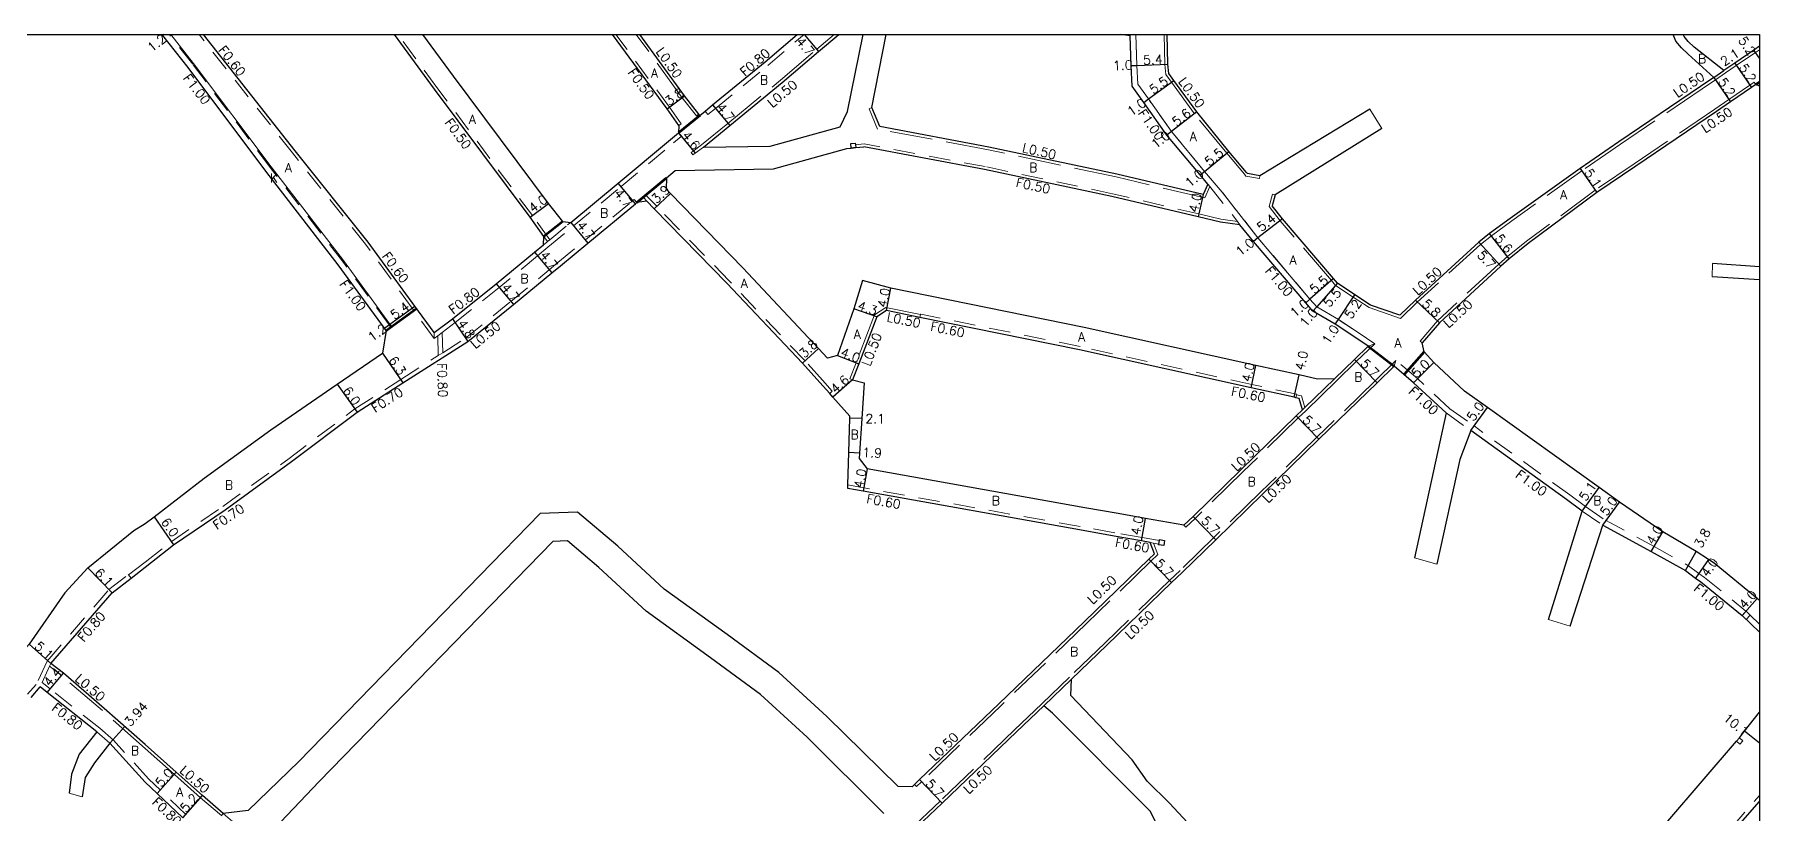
# Model space of a CAD drawing. Header units: metres. Extents: x -9600 to -8800, y -112200 to -111600.
# Drawn here: x -9102.2 to -8800, y -111736.5 to -111600 of the extents above; entities that cross this region are included whole.
import ezdxf

# ---------------------------------------------------------------- set-up
doc = ezdxf.new("R2010")
doc.units = ezdxf.units.M
doc.header["$LTSCALE"] = 2.5
for name, pattern in [('22320', [2.5, 1.5, -1]), ('22330', [4, 3, -1]), ('51070', [2.5, 1.5, -1])]:
    doc.linetypes.add(name, pattern=pattern)
for name, color, linetype, lineweight in [('2101000', 177, 'Continuous', 30), ('2102000', 191, 'Continuous', 30), ('2102001', 191, 'Continuous', 9), ('2213000', 6, 'Continuous', 9), ('2232000', 4, '22320', 9), ('2233000', 62, '22330', 9), ('9201100', 215, 'Continuous', 30), ('9202200', 155, 'Continuous', 60), ('9203500', 155, 'Continuous', 30)]:
    doc.layers.add(name, color=color, linetype=linetype, lineweight=lineweight)
for name, color, linetype in [('2235000', 7, 'Continuous'), ('5107000', 24, '51070'), ('9201500', 222, 'Continuous'), ('9202100', 82, 'Continuous'), ('999', 7, 'Continuous')]:
    doc.layers.add(name, color=color, linetype=linetype)
doc.styles.add('Dm_Anotation', font='txt.shx', dxfattribs={"bigfont": 'pscdm.shx'})

msp = doc.modelspace()

# ---------------------------------------------------------------- linework, layer by layer
at = {"layer": '2101000'}
for points in [[(-9040.59, -111651.88), (-9040.89, -111651.47), (-9049.01, -111640.34), (-9061.69, -111623.94), (-9075.26, -111605.81), (-9079.71, -111600.17), (-9079.85, -111600)], [(-9032.15, -111652.24), (-9035.56, -111647.58), (-9043.73, -111636.37), (-9056.54, -111620.39), (-9072.59, -111600)], [(-9012.97, -111635.37), (-9015.37, -111632.02), (-9032.09, -111609.59), (-9039.1, -111600)], [(-9009.65, -111632.79), (-9012.17, -111629.62), (-9028.81, -111607.29), (-9034.14, -111600)], [(-8989.31, -111615.96), (-8991.38, -111613.01), (-9000.95, -111600)], [(-8985.65, -111614.19), (-8985.84, -111613.95), (-8988.31, -111610.77), (-8996.15, -111600)], [(-8985.65, -111614.19), (-8984.72, -111613.42), (-8983.39, -111612.33), (-8974.22, -111604.81), (-8968.61, -111600)], [(-8985.02, -111619.75), (-8980.41, -111615.96), (-8971.19, -111608.41), (-8964.84, -111602.96), (-8961.31, -111600)], [(-8896.62, -111626.22), (-8897.96, -111624.62), (-8903.8, -111617.63), (-8907.85, -111611.89), (-8909.92, -111609.04), (-8910.06, -111605.46), (-8910.26, -111600.21)], [(-8889.7, -111624.38), (-8889.85, -111624.19), (-8892.95, -111620.48), (-8898.59, -111613.57), (-8902.59, -111608.07), (-8903.5, -111606.82), (-8903.66, -111605.21), (-8903.77, -111600)], [(-8808, -111607.51), (-8812.51, -111603.44), (-8813.68, -111602.33), (-8814.63, -111601.17), (-8815.12, -111600)], [(-8806.27, -111606.33), (-8811.47, -111602.23), (-8812.5, -111601.24), (-8813.22, -111600.37), (-8813.36, -111600)], [(-8800, -111602.06), (-8800.99, -111602.73), (-8804.34, -111605.02), (-8806.27, -111606.33)], [(-8808, -111607.51), (-8810.33, -111609.11), (-8824.63, -111618.81), (-8831.4, -111623.48), (-8843.67, -111632.23), (-8847.28, -111634.88), (-8849.19, -111636.4), (-8860.29, -111646.56), (-8863.03, -111649.16)], [(-8800.65, -111608.79), (-8801.41, -111609.31), (-8805.07, -111611.81), (-8807.55, -111613.5), (-8821.68, -111623.09), (-8828.5, -111627.68), (-8840.5, -111636.62), (-8843.83, -111639.29), (-8845.34, -111640.6), (-8856.06, -111650.52), (-8859.08, -111654.03)], [(-8800, -111609.05), (-8800.65, -111608.79)], [(-8954.13, -111616.13), (-8955.53, -111612.82)], [(-9008.26, -111632.92), (-8999.94, -111626.04), (-8990.76, -111618.38), (-8989.4, -111617.26)], [(-8989.31, -111615.96), (-8989.4, -111617.26)], [(-8897.44, -111628.05), (-8912.58, -111624.48), (-8934.99, -111619.72), (-8954.13, -111616.13)], [(-8959.88, -111619.99), (-8959.11, -111619.91), (-8958.32, -111619.83), (-8956.89, -111619.68)], [(-8891.01, -111633.33), (-8894.43, -111632.86), (-8898.36, -111631.94), (-8913.45, -111628.39), (-8935.76, -111623.64), (-8956.89, -111619.68)], [(-8991.48, -111625.09), (-8989.97, -111623.84)], [(-8991.48, -111625.09), (-8991.52, -111627.09)], [(-8896.62, -111626.22), (-8897.44, -111628.05)], [(-8887.54, -111624.77), (-8889.7, -111624.38)], [(-9082.79, -111693.35), (-9077.83, -111689.43), (-9068.82, -111683.29), (-9057.18, -111674.84), (-9045.69, -111666.2), (-9037.65, -111661.04), (-9026.27, -111653.79), (-9018.3, -111647.31), (-9011.59, -111641.78), (-9010.05, -111640.51), (-9005.26, -111636.54), (-8996.93, -111629.65), (-8996.69, -111629.45)], [(-8994.91, -111629.2), (-8996.69, -111629.45)], [(-8959.35, -111666.86), (-8962.31, -111663.56), (-8962.88, -111662.92), (-8964.62, -111660.97), (-8967.65, -111657.6), (-8980.91, -111643.6), (-8993.62, -111630.53), (-8994.91, -111629.2)], [(-8963.28, -111656.69), (-8964.87, -111655), (-8978.09, -111640.9), (-8990.76, -111627.87), (-8991.52, -111627.09)], [(-8884.84, -111628.09), (-8885.36, -111630.03)], [(-9009.65, -111632.79), (-9008.26, -111632.92)], [(-8863.03, -111649.16), (-8868.14, -111647.42), (-8870.91, -111645.59), (-8873.94, -111643.6), (-8874.6, -111642.76), (-8883.59, -111632.32), (-8885.36, -111630.03)], [(-9032.15, -111652.24), (-9028.98, -111649.83), (-9021.29, -111643.69), (-9014.58, -111638.15), (-9013.04, -111636.88), (-9012.97, -111635.37)], [(-8868.56, -111654.61), (-8870.87, -111653.04), (-8874.32, -111650.77), (-8878.23, -111648.5), (-8879.5, -111647.04), (-8888.64, -111636.25), (-8891.01, -111633.33)], [(-8888.22, -111657.99), (-8918.3, -111651.36), (-8952.15, -111644.46), (-8957.12, -111643.13), (-8958.68, -111648.09), (-8961.54, -111656.27)], [(-8880.03, -111665.77), (-8880.62, -111663.77), (-8881.21, -111663.64), (-8881.53, -111663.57), (-8889.08, -111661.9), (-8919.15, -111655.26), (-8947.07, -111649.57), (-8952.95, -111648.38), (-8954.61, -111649.48), (-8957.81, -111657.72), (-8958.88, -111660.49)], [(-9040.59, -111651.88), (-9041.2, -111655.84)], [(-8800, -111699.16), (-8800.38, -111698.8), (-8807.95, -111692.65), (-8808.92, -111691.97), (-8811.12, -111690.58), (-8816.94, -111687.13), (-8824.55, -111681.92), (-8828.1, -111679.38), (-8847.67, -111665.36), (-8851.69, -111662.47), (-8857.04, -111657.49), (-8858.76, -111655.58), (-8859.08, -111654.03)], [(-9082.79, -111685.68), (-9081.25, -111684.51), (-9072.45, -111677.76), (-9060.79, -111669.29), (-9049.15, -111661.3), (-9041.2, -111655.84)], [(-8961.54, -111656.27), (-8963.28, -111656.69)], [(-8868.56, -111654.61), (-8870.97, -111656.96), (-8874.47, -111660.35)], [(-8864.01, -111658.14), (-8867, -111661.05), (-8877.17, -111670.93), (-8887.02, -111680.5), (-8895.26, -111688.52), (-8901.16, -111694.27), (-8903, -111696.04), (-8914.31, -111706.98), (-8920.54, -111712.96)], [(-8877.45, -111660.37), (-8880.67, -111659.66), (-8888.22, -111657.99)], [(-8854.9, -111666.31), (-8860.6, -111661.01), (-8864.01, -111658.14)], [(-8958.88, -111660.49), (-8956.86, -111661.03), (-8957.27, -111667.28), (-8957.66, -111673.34), (-8957.72, -111674.28), (-8956.32, -111676.11)], [(-8874.47, -111660.35), (-8877.45, -111660.37)], [(-8880.03, -111665.77), (-8881.14, -111666.84), (-8890.87, -111676.29), (-8899.23, -111684.44), (-8900.83, -111686)], [(-8957.03, -111680.04), (-8959.7, -111679.53), (-8959.69, -111678.92), (-8959.56, -111673.25), (-8959.37, -111667.24), (-8959.35, -111666.86)], [(-8831.05, -111683.54), (-8833.83, -111681.49), (-8850.59, -111669.41)], [(-8900.83, -111686), (-8907.58, -111684.8), (-8912.36, -111683.96), (-8918.21, -111682.92), (-8956.32, -111676.11)], [(-8906.73, -111689.01), (-8908.28, -111688.74), (-8913.06, -111687.89), (-8919.12, -111686.82), (-8957.03, -111680.04)], [(-9092.85, -111693.46), (-9084.8, -111686.89), (-9082.79, -111685.68)], [(-8827.46, -111685.98), (-8818.97, -111690.58), (-8812.99, -111693.94), (-8811.2, -111695.26), (-8810.25, -111695.92), (-8803.04, -111701.79), (-8800, -111704.71)], [(-8905.97, -111690.99), (-8906.73, -111689.01)], [(-9088.59, -111697.83), (-9085.27, -111695.27), (-9082.79, -111693.35)], [(-8905.97, -111690.99), (-8906.96, -111691.95), (-8918.23, -111702.85), (-8933.25, -111717.26), (-8947.13, -111730.57), (-8948.03, -111731.42), (-8948.46, -111731.83)], [(-9092.85, -111693.46), (-9096.88, -111697.82), (-9103.11, -111706.82), (-9107.58, -111711.88)], [(-9099.32, -111710.23), (-9088.59, -111697.83)], [(-9089.97, -111718.08), (-9097.13, -111711.93), (-9099.32, -111710.23)], [(-9102.8, -111716.15), (-9101.21, -111714.31)], [(-9091.25, -111722.19), (-9099.95, -111715.3), (-9101.21, -111714.31)], [(-9082.79, -111724.43), (-9089.97, -111718.08)], [(-8925.4, -111717.63), (-8930.15, -111722.18), (-8943.2, -111734.7), (-8953.19, -111744.18), (-8966.13, -111757.01), (-8982.4, -111772.98), (-8997.39, -111786.84), (-9005.89, -111795.04), (-9007.24, -111796.34)], [(-8877.29, -111802.16), (-8864.96, -111789.93), (-8864.39, -111789.37), (-8864.24, -111789.22), (-8854.09, -111779.5), (-8849.3, -111774.55), (-8844.09, -111769.12), (-8843.54, -111768.54), (-8840.53, -111765.38), (-8831.09, -111755.29), (-8824.19, -111747.62), (-8823.42, -111746.7), (-8822.91, -111746.09), (-8816.05, -111737.87), (-8804.05, -111723.84), (-8803.53, -111723.23), (-8802.6, -111722.06), (-8800, -111718.77)], [(-9082.79, -111731), (-9088.97, -111724.2)], [(-9069.13, -111736.49), (-9072.78, -111733.37), (-9077.36, -111729.28), (-9082.79, -111724.43)], [(-9076.23, -111737.26), (-9080.69, -111733.01), (-9082.79, -111731)], [(-8842.79, -111782.09), (-8841.76, -111780.96), (-8837.05, -111775.94), (-8833.29, -111771.85), (-8823.76, -111761.49), (-8817.24, -111753.81), (-8808.64, -111744.27), (-8800, -111734.41)]]:
    msp.add_lwpolyline(points, dxfattribs=at)
at = {"layer": '2102000'}
for points in [[(-8961.03, -111616.16), (-8959.75, -111613.5), (-8957.02, -111600)], [(-8955.53, -111612.82), (-8953.01, -111600)], [(-8910.26, -111600.21), (-8911.88, -111600)], [(-8868.27, -111613.07), (-8887.54, -111624.77)], [(-8985.02, -111619.75), (-8973.31, -111619.54), (-8961.03, -111616.16)], [(-8866.19, -111616.49), (-8884.84, -111628.09)], [(-8989.97, -111623.84), (-8972.74, -111623.53), (-8959.88, -111619.99)], [(-8800, -111640.74), (-8808.21, -111640.12)], [(-8800, -111642.98), (-8808.27, -111642.45)], [(-8854.9, -111666.31), (-8860.44, -111691.71)], [(-8850.59, -111669.41), (-8852.48, -111674.5), (-8856.55, -111692.79)], [(-8948.46, -111731.83), (-8950.89, -111731.77), (-8963.38, -111719.49), (-8971.81, -111711.78), (-8980.84, -111705.15), (-8991.87, -111697.18), (-9000.02, -111689.67), (-9007.09, -111683.68), (-9013.6, -111683.93), (-9055.88, -111727.37), (-9064.76, -111735.97), (-9069.13, -111736.49)], [(-8836.96, -111702.49), (-8831.05, -111683.54)], [(-8833.14, -111703.69), (-8827.46, -111685.98)], [(-8953.4, -111736.52), (-8966.82, -111723.12), (-8974.98, -111715.65), (-8983.75, -111709.21), (-8995.04, -111701.05), (-9003.34, -111693.41), (-9008.84, -111688.75), (-9011.41, -111688.85), (-9052.35, -111730.91), (-9061.33, -111740.34), (-9061.03, -111743.44)], [(-8918.49, -111766.12), (-8908.34, -111755.01), (-8905.96, -111752.26), (-8908.27, -111748.18), (-8908.35, -111746.75), (-8902.91, -111741.24), (-8900.22, -111738.06), (-8903.36, -111734.69), (-8907.25, -111730.85), (-8909.87, -111727.1), (-8920.65, -111715.84), (-8920.54, -111712.96)], [(-8922.73, -111764.7), (-8911.93, -111752.09), (-8911.52, -111750.62), (-8913.33, -111746.09), (-8906.27, -111739.78), (-8905.87, -111737.8), (-8906.73, -111736.1), (-8923.87, -111718.94), (-8925.4, -111717.63)], [(-9091.25, -111722.19), (-9094.34, -111726.09), (-9095.69, -111729.6), (-9096.1, -111732.93)], [(-9088.97, -111724.2), (-9091.71, -111727.6), (-9093.31, -111730.18), (-9093.87, -111733.57)]]:
    msp.add_lwpolyline(points, dxfattribs=at)
at = {"layer": '2102001'}
for points in [[(-8868.27, -111613.07), (-8866.19, -111616.49)], [(-8808.21, -111640.12), (-8808.27, -111642.45)], [(-8860.44, -111691.71), (-8856.55, -111692.79)], [(-8836.96, -111702.49), (-8833.14, -111703.69)], [(-9096.1, -111732.93), (-9093.87, -111733.57)]]:
    msp.add_lwpolyline(points, dxfattribs=at)
at = {"layer": '2213000'}
for points in [[(-9040.59, -111651.88), (-9039.62, -111651.18), (-9039.92, -111650.76), (-9048.05, -111639.62), (-9060.74, -111623.21), (-9074.31, -111605.08), (-9078.32, -111600)], [(-8909.27, -111600), (-8909.06, -111605.43), (-8908.93, -111608.7), (-8907.04, -111611.3), (-8903.01, -111617.02), (-8897.2, -111623.98), (-8894.15, -111627.62), (-8887.86, -111635.62), (-8878.75, -111646.38), (-8877.56, -111647.74), (-8873.77, -111649.94), (-8870.3, -111652.22), (-8867.4, -111654.18), (-8868.56, -111654.61)]]:
    msp.add_lwpolyline(points, dxfattribs=at)
at = {"layer": '2232000'}
for points in [[(-9039.78, -111651.29), (-9040.08, -111650.88), (-9048.21, -111639.74), (-9060.9, -111623.33), (-9074.47, -111605.2), (-9078.57, -111600)], [(-9032.16, -111653.25), (-9036.04, -111647.93), (-9044.21, -111636.74), (-9057.01, -111620.76), (-9073.36, -111600)], [(-9011.93, -111635.96), (-9014.96, -111631.73), (-9031.69, -111609.29), (-9038.48, -111600)], [(-8988.9, -111615.67), (-8990.97, -111612.72), (-9000.33, -111600)], [(-8984.22, -111614.04), (-8982.88, -111612.95), (-8973.71, -111605.43), (-8967.38, -111600)], [(-8910.25, -111600), (-8910.26, -111600.21)], [(-8867.4, -111654.18), (-8870.3, -111652.22), (-8873.77, -111649.94), (-8877.56, -111647.74), (-8878.75, -111646.38), (-8887.86, -111635.62), (-8894.15, -111627.62), (-8897.2, -111623.98), (-8903.01, -111617.02), (-8907.04, -111611.3), (-8908.93, -111608.7), (-8909.06, -111605.43), (-8909.27, -111600)], [(-8984.72, -111613.42), (-8984.22, -111614.04)], [(-9007.75, -111633.54), (-8999.43, -111626.65), (-8990.25, -111618.99), (-8988.89, -111617.87)], [(-8989.4, -111617.26), (-8988.89, -111617.87)], [(-8988.9, -111615.67), (-8989.31, -111615.96)], [(-8958.37, -111619.33), (-8956.87, -111619.18)], [(-8891.46, -111632.77), (-8894.34, -111632.37), (-8898.24, -111631.45), (-8913.34, -111627.9), (-8935.66, -111623.15), (-8956.87, -111619.18)], [(-8896.62, -111626.22), (-8896.27, -111626.66), (-8891.46, -111632.77), (-8891.01, -111633.33)], [(-9082.79, -111692.46), (-9078.24, -111688.87), (-9069.22, -111682.72), (-9057.59, -111674.28), (-9046.09, -111665.62), (-9038.03, -111660.45), (-9031.45, -111656.26), (-9030.67, -111655.76), (-9026.68, -111653.22), (-9018.74, -111646.77), (-9012.04, -111641.24), (-9010.5, -111639.97), (-8997.37, -111629.11), (-8997.14, -111628.91)], [(-8996.69, -111629.45), (-8997.14, -111628.91)], [(-8995.45, -111628.64), (-8995.02, -111628.22)], [(-8994.91, -111629.2), (-8995.45, -111628.64)], [(-8962.43, -111662.52), (-8964.17, -111660.57), (-8967.21, -111657.19), (-8980.48, -111643.18), (-8993.19, -111630.11), (-8995.02, -111628.22)], [(-9013.04, -111636.88), (-9012.52, -111636.45), (-9012.32, -111636.28), (-9011.93, -111635.96), (-9008.8, -111633.37), (-9008.26, -111632.92)], [(-9012.32, -111636.28), (-9012.97, -111635.37)], [(-9012.26, -111637.27), (-9007.75, -111633.54)], [(-9012.26, -111637.27), (-9014.07, -111638.77), (-9020.78, -111644.31), (-9028.49, -111650.46), (-9030.78, -111652.21), (-9031.56, -111652.8), (-9032.16, -111653.25)], [(-8946.95, -111648.99), (-8946.97, -111649.08), (-8947.07, -111649.57)], [(-8881.08, -111663.05), (-8888.95, -111661.31), (-8919.03, -111654.68), (-8946.95, -111648.99)], [(-9032.15, -111652.24), (-9032.16, -111653.25)], [(-9031.56, -111652.8), (-9031.45, -111656.26)], [(-9030.78, -111652.21), (-9030.67, -111655.76)], [(-8867.4, -111654.18), (-8868.56, -111654.61)], [(-8863.68, -111657.12), (-8864.01, -111658.14)], [(-8854.22, -111665.58), (-8859.94, -111660.26), (-8863.68, -111657.12)], [(-8962.43, -111662.52), (-8962.88, -111662.92)], [(-8881.08, -111663.05), (-8881.1, -111663.15), (-8881.21, -111663.64)], [(-8854.22, -111665.58), (-8850.01, -111668.6)], [(-8854.9, -111666.31), (-8850.59, -111669.41)], [(-8830.46, -111682.73), (-8833.24, -111680.68), (-8850.01, -111668.6)], [(-8956.92, -111679.45), (-8959.69, -111678.92)], [(-8905.13, -111688.69), (-8908.17, -111688.15), (-8912.96, -111687.3), (-8919.02, -111686.23), (-8956.92, -111679.45)], [(-8831.05, -111683.54), (-8827.46, -111685.98)], [(-8830.46, -111682.73), (-8826.99, -111685.1)], [(-8826.99, -111685.1), (-8818.48, -111689.7), (-8812.44, -111693.1), (-8810.62, -111694.45), (-8809.65, -111695.12), (-8802.37, -111701.04), (-8802.34, -111701.07)], [(-8905.24, -111689.28), (-8906.15, -111689.12), (-8906.73, -111689.01)], [(-9085.7, -111694.71), (-9082.79, -111692.46)], [(-9089.15, -111697.26), (-9085.76, -111694.63)], [(-9085.76, -111694.63), (-9085.7, -111694.71), (-9085.27, -111695.27)], [(-9100, -111709.79), (-9089.15, -111697.26)], [(-8801.62, -111701.76), (-8800, -111703.32)], [(-9100, -111709.79), (-9101.89, -111713.87)], [(-9099.32, -111710.23), (-9099.54, -111710.69), (-9100.87, -111713.56)], [(-9103.4, -111715.61), (-9101.89, -111713.87)], [(-9090.75, -111721.57), (-9099.46, -111714.68), (-9100.87, -111713.56)], [(-9091.25, -111722.19), (-9088.97, -111724.2)], [(-9090.75, -111721.57), (-9088.38, -111723.66)], [(-9082.24, -111730.42), (-9088.38, -111723.66)], [(-9075.68, -111736.68), (-9080.13, -111732.43), (-9082.24, -111730.42)], [(-8843.31, -111781.62), (-8842.28, -111780.49), (-8837.56, -111775.46), (-8833.81, -111771.38), (-8824.29, -111761.02), (-8817.77, -111753.35), (-8809.16, -111743.81), (-8800, -111733.35)], [(-9069.13, -111736.49), (-9069.46, -111736.86), (-9069.52, -111736.94)], [(-9069.13, -111736.49), (-9061.03, -111743.44)]]:
    msp.add_lwpolyline(points, dxfattribs=at)
at = {"layer": '2233000'}
for points in [[(-8986.23, -111614.26), (-8988.71, -111611.07), (-8996.77, -111600)], [(-8985.32, -111619.34), (-8980.72, -111615.58), (-8971.52, -111608.03), (-8965.16, -111602.58), (-8962.09, -111600)], [(-8889.98, -111624.84), (-8890.24, -111624.5), (-8893.34, -111620.8), (-8898.99, -111613.88), (-8902.99, -111608.36), (-8903.98, -111607), (-8904.16, -111605.25), (-8904.27, -111600)], [(-8800, -111602.66), (-8800.7, -111603.14), (-8804.06, -111605.43), (-8805.98, -111606.74)], [(-8807.72, -111607.93), (-8810.05, -111609.52), (-8824.34, -111619.22), (-8831.11, -111623.89), (-8843.38, -111632.63), (-8846.97, -111635.28), (-8848.87, -111636.78), (-8859.95, -111646.92), (-8862.91, -111649.74)], [(-8800.93, -111608.38), (-8801.69, -111608.9), (-8805.35, -111611.4), (-8807.83, -111613.09), (-8821.96, -111622.68), (-8828.79, -111627.27), (-8840.8, -111636.23), (-8844.15, -111638.91), (-8845.68, -111640.23), (-8856.42, -111650.17), (-8859.46, -111653.71)], [(-8808, -111607.51), (-8806.27, -111606.33)], [(-8805.98, -111606.74), (-8807.72, -111607.93)], [(-8800.65, -111608.79), (-8800.93, -111608.38)], [(-8985.84, -111613.95), (-8986.23, -111614.26)], [(-8955.53, -111612.82), (-8956, -111613.01)], [(-8954.49, -111616.58), (-8956, -111613.01)], [(-8897.16, -111628.63), (-8912.69, -111624.97), (-8935.09, -111620.21), (-8954.49, -111616.58)], [(-8985.32, -111619.34), (-8986.8, -111620.43), (-8987.18, -111620.7)], [(-8986.88, -111621.11), (-8987.18, -111620.7)], [(-8985.02, -111619.75), (-8986.48, -111620.81), (-8986.88, -111621.11)], [(-8896.27, -111626.66), (-8897.16, -111628.63)], [(-8887.62, -111625.26), (-8889.98, -111624.84)], [(-8887.54, -111624.77), (-8887.62, -111625.26)], [(-8885.33, -111627.96), (-8885.9, -111630.14)], [(-8884.84, -111628.09), (-8885.33, -111627.96)], [(-8862.91, -111649.74), (-8868.37, -111647.86), (-8871.18, -111646.01), (-8874.28, -111643.98), (-8874.99, -111643.08), (-8883.97, -111632.64), (-8885.9, -111630.14)], [(-8946.97, -111649.08), (-8953.05, -111647.85), (-8955.02, -111649.15), (-8958.27, -111657.54), (-8959.35, -111660.31), (-8958.88, -111660.49)], [(-8859.08, -111654.03), (-8859.46, -111653.71)], [(-8863.68, -111657.12), (-8867.35, -111660.69), (-8877.52, -111670.57), (-8887.36, -111680.14), (-8895.61, -111688.16), (-8901.51, -111693.91), (-8903.34, -111695.68), (-8914.65, -111706.62), (-8920.89, -111712.6)], [(-8867.4, -111654.18), (-8870.63, -111657.32), (-8874.12, -111660.71)], [(-8879.63, -111665.37), (-8880.22, -111663.34), (-8881.1, -111663.15)], [(-8874.47, -111660.35), (-8879.63, -111665.37), (-8880.03, -111665.77)], [(-8874.12, -111660.71), (-8879.47, -111665.92)], [(-8879.47, -111665.92), (-8880.8, -111667.2), (-8890.52, -111676.65), (-8898.89, -111684.8), (-8900.49, -111686.35), (-8900.83, -111686)], [(-8905.39, -111691.12), (-8906.15, -111689.12)], [(-8905.39, -111691.12), (-8906.61, -111692.31), (-8917.88, -111703.21), (-8932.91, -111717.62), (-8946.78, -111730.93), (-8947.68, -111731.78)], [(-9090.29, -111718.46), (-9097.45, -111712.32), (-9099.54, -111710.69)], [(-8920.89, -111712.6), (-8925.75, -111717.27)], [(-8920.54, -111712.96), (-8925.4, -111717.63)], [(-8925.75, -111717.27), (-8930.5, -111721.82), (-8943.55, -111734.34), (-8953.54, -111743.83), (-8966.48, -111756.66), (-8982.75, -111772.62), (-8997.74, -111786.48), (-9006.24, -111794.68), (-9007.58, -111795.98)], [(-9082.79, -111725.1), (-9090.29, -111718.46)], [(-9069.46, -111736.86), (-9073.1, -111733.75), (-9077.69, -111729.65), (-9082.79, -111725.1)], [(-8947.68, -111731.78), (-8948.03, -111731.42)]]:
    msp.add_lwpolyline(points, dxfattribs=at)
at = {"layer": '2235000'}
for points in [[(-8959.11, -111619.91), (-8959.19, -111619.12), (-8958.4, -111619.03), (-8958.37, -111619.33), (-8958.32, -111619.83)], [(-8905.26, -111689.4), (-8905.24, -111689.28), (-8905.13, -111688.69), (-8905.1, -111688.51), (-8904.21, -111688.67), (-8904.37, -111689.55)], [(-8802.32, -111702.48), (-8803.04, -111701.79), (-8802.34, -111701.07), (-8801.62, -111701.76)], [(-8804.05, -111723.84), (-8803.53, -111723.23), (-8802.92, -111723.75), (-8803.44, -111724.36)]]:
    msp.add_lwpolyline(points, close=True, dxfattribs=at)
at = {"layer": '5107000'}
msp.add_lwpolyline([(-9039.78, -111651.29), (-9040.59, -111651.88)], dxfattribs=at)
at = {"layer": '9201100'}
for points in [[(-9079.5, -111600), (-9079.71, -111600.17)], [(-8967.38, -111600), (-8964.84, -111602.96)], [(-8800, -111604.17), (-8800.99, -111602.73)], [(-8910.06, -111605.46), (-8909.06, -111605.43)], [(-8909.06, -111605.43), (-8903.66, -111605.21)], [(-8804.34, -111605.02), (-8801.41, -111609.31)], [(-8907.04, -111611.3), (-8902.59, -111608.07)], [(-8808, -111607.51), (-8806.27, -111606.33)], [(-8808, -111607.51), (-8805.07, -111611.81)], [(-8991.38, -111613.01), (-8988.31, -111610.77)], [(-8907.85, -111611.89), (-8907.04, -111611.3)], [(-8983.39, -111612.33), (-8980.41, -111615.96)], [(-8898.59, -111613.57), (-8903.01, -111617.02)], [(-8989.4, -111617.26), (-8986.48, -111620.81)], [(-8903.01, -111617.02), (-8903.8, -111617.63)], [(-8897.2, -111623.98), (-8892.95, -111620.48)], [(-8831.4, -111623.48), (-8828.5, -111627.68)], [(-8996.93, -111629.65), (-8999.94, -111626.04)], [(-8897.96, -111624.62), (-8897.2, -111623.98)], [(-9015.37, -111632.02), (-9012.17, -111629.62)], [(-8993.62, -111630.53), (-8990.76, -111627.87)], [(-8897.44, -111628.05), (-8898.36, -111631.94)], [(-9008.26, -111632.92), (-9005.26, -111636.54)], [(-8883.59, -111632.32), (-8887.86, -111635.62)], [(-8887.86, -111635.62), (-8888.64, -111636.25)], [(-8843.83, -111639.29), (-8847.28, -111634.88)], [(-9014.58, -111638.15), (-9011.59, -111641.78)], [(-8845.34, -111640.6), (-8849.19, -111636.4)], [(-9021.29, -111643.69), (-9018.3, -111647.31)], [(-8952.95, -111648.38), (-8952.15, -111644.46)], [(-8874.6, -111642.76), (-8878.75, -111646.38)], [(-8873.94, -111643.6), (-8877.56, -111647.74)], [(-9039.92, -111650.76), (-9035.56, -111647.58)], [(-8954.61, -111649.48), (-8958.68, -111648.09)], [(-8878.75, -111646.38), (-8879.5, -111647.04)], [(-8877.56, -111647.74), (-8878.22, -111648.49)], [(-8873.77, -111649.94), (-8870.91, -111645.59)], [(-8860.29, -111646.56), (-8856.06, -111650.52)], [(-9040.89, -111651.47), (-9039.92, -111650.76)], [(-9028.98, -111649.83), (-9026.27, -111653.79)], [(-8874.32, -111650.77), (-8873.77, -111649.94)], [(-9041.2, -111655.84), (-9037.65, -111661.04)], [(-8964.87, -111655), (-8967.65, -111657.6)], [(-8961.54, -111656.27), (-8957.81, -111657.72)], [(-8870.97, -111656.96), (-8867, -111661.05)], [(-8889.08, -111661.9), (-8888.22, -111657.99)], [(-8860.6, -111661.01), (-8857.04, -111657.5)], [(-9049.15, -111661.3), (-9045.69, -111666.2)], [(-8958.88, -111660.49), (-8962.31, -111663.56)], [(-8850.59, -111669.41), (-8847.67, -111665.36)], [(-8957.27, -111667.28), (-8959.37, -111667.24)], [(-8881.14, -111666.84), (-8877.17, -111670.93)], [(-8957.66, -111673.34), (-8959.56, -111673.25)], [(-8956.32, -111676.11), (-8957.03, -111680.04)], [(-8831.05, -111683.54), (-8828.1, -111679.38)], [(-8827.46, -111685.98), (-8824.55, -111681.92)], [(-9081.25, -111684.51), (-9077.83, -111689.43)], [(-8908.28, -111688.74), (-8907.58, -111684.8)], [(-8899.23, -111684.44), (-8895.26, -111688.52)], [(-8818.97, -111690.58), (-8816.94, -111687.13)], [(-8906.96, -111691.95), (-8903, -111696.04)], [(-8812.99, -111693.94), (-8811.12, -111690.58)], [(-8808.92, -111691.97), (-8811.2, -111695.26)], [(-9092.85, -111693.46), (-9088.59, -111697.83)], [(-8803.04, -111701.79), (-8800.38, -111698.8)], [(-9103.11, -111706.82), (-9099.32, -111710.23)], [(-9099.95, -111715.3), (-9097.13, -111711.93)], [(-9088.97, -111724.2), (-9086.34, -111721.27)], [(-8800, -111724.17), (-8802.6, -111722.06)], [(-9080.69, -111733.01), (-9077.36, -111729.28)], [(-8947.13, -111730.57), (-8943.2, -111734.7)], [(-9076.23, -111737.26), (-9072.78, -111733.37)]]:
    msp.add_lwpolyline(points, dxfattribs=at)
at = {"layer": '9201100', "flags": 128}
msp.add_lwpolyline([(-8881.53, -111663.57), (-8880.67, -111659.66)], dxfattribs=at)
at = {"layer": '9202200'}
for points in [[(-8800, -111608.35), (-8800.65, -111608.79)], [(-8985.65, -111614.19), (-8989.4, -111617.26)], [(-8996.69, -111629.45), (-8991.48, -111625.09)], [(-9009.65, -111632.79), (-9012.97, -111635.37)], [(-9040.59, -111651.88), (-9035.25, -111648)], [(-8868.56, -111654.61), (-8864.01, -111658.14)], [(-8858.76, -111655.58), (-8862.27, -111659.6)]]:
    msp.add_lwpolyline(points, dxfattribs=at)
at = {"layer": '999'}
msp.add_lwpolyline([(-9600, -111600), (-8800, -111600), (-8800, -112200), (-9600, -112200)], close=True, dxfattribs=at)

# ---------------------------------------------------------------- texts
at = {"layer": '9201500', "style": 'Dm_Anotation'}
for s, rotation, p in [('1.2', 38.316, (-9081.63, -111603.17)), ('4.7', 310.6105, (-8968.87, -111601.29)), ('2.1', 34.3077, (-8806.16, -111605.62)), ('5.2', 304.3076, (-8803.8, -111601.02)), ('1.0', 2.2414, (-8913.23, -111606.26)), ('5.4', 2.2395, (-8907.96, -111605.28)), ('5.2', 304.3163, (-8803.69, -111605.79)), ('5.5', 36.0006, (-8906.17, -111610.54)), ('5.2', 304.3058, (-8807.35, -111608.28)), ('3.8', 36.1012, (-8991.01, -111612.57)), ('1.0', 35.9935, (-8910.05, -111614.38)), ('4.7', 309.3448, (-8982.83, -111612.84)), ('5.6', 37.9589, (-8902.12, -111616.2)), ('4.6', 309.349, (-8988.87, -111617.73)), ('1.0', 37.7299, (-8905.79, -111620.11)), ('5.5', 39.4656, (-8896.37, -111623.17)), ('1.0', 39.8688, (-8899.82, -111626.9)), ('5.1', 304.6196, (-8830.78, -111624.21)), ('3.9', 42.8816, (-8993.22, -111629.73)), ('4.0', 36.9782, (-9014.87, -111631.32)), ('4.7', 309.8648, (-9000.77, -111627.88)), ('4.0', 76.7631, (-8898.45, -111631.32)), ('5.4', 37.6143, (-8887.27, -111634.64)), ('4.7', 309.6079, (-9007.3, -111633.49)), ('1.0', 39.2703, (-8890.96, -111638.93)), ('5.6', 308.0179, (-8846.46, -111635.77)), ('4.7', 309.5331, (-9013.77, -111638.73)), ('5.7', 312.4754, (-8849.57, -111638.75)), ('4.7', 309.5309, (-9020.5, -111644.38)), ('4.0', 78.4781, (-8952.96, -111647.96)), ('5.5', 41.1338, (-8877.95, -111645.55)), ('5.5', 48.78, (-8875.38, -111647.93)), ('5.4', 36.1199, (-9039.09, -111650.03)), ('4.3', 341.1157, (-8958.13, -111648.17)), ('1.0', 41.1336, (-8881.36, -111649.67)), ('5.2', 56.6689, (-8871.49, -111649.98)), ('5.8', 316.9044, (-8859.27, -111647.37)), ('1.2', 36.1203, (-9043.05, -111653.9)), ('4.8', 304.3829, (-9028.16, -111650.65)), ('1.0', 48.7932, (-8879.53, -111651.41)), ('1.0', 56.6583, (-8875.43, -111654.42)), ('3.8', 43.1504, (-8967.32, -111656.81)), ('6.3', 304.2628, (-9040.24, -111657.06)), ('4.0', 338.8007, (-8961.13, -111656.32)), ('4.0', 77.5555, (-8879.81, -111658.98)), ('5.7', 314.1869, (-8870.03, -111657.79)), ('5.0', 44.6114, (-8860.03, -111660.3)), ('4.6', 41.8204, (-8961.86, -111663.02)), ('4.0', 77.5572, (-8889.17, -111661.02)), ('6.0', 305.2484, (-9048.26, -111662.38)), ('5.0', 54.2426, (-8850.1, -111667.91)), ('2.1', 358.9875, (-8956.65, -111668.09)), ('5.7', 314.1718, (-8880.2, -111667.67)), ('1.9', 357.3282, (-8957.19, -111674)), ('4.0', 79.8608, (-8957.05, -111679.63)), ('5.1', 54.6232, (-8830.44, -111681.9)), ('5.0', 54.4195, (-8826.76, -111684.5)), ('6.0', 304.8041, (-9080.09, -111685.41)), ('4.0', 79.9741, (-8908.51, -111687.84)), ('5.7', 314.2384, (-8897.95, -111685.32)), ('4.0', 59.564, (-8818.59, -111689.56)), ('3.8', 60.9576, (-8810.16, -111690.12)), ('5.7', 314.0361, (-8906.02, -111692.78)), ('4.0', 55.3211, (-8809.07, -111695.24)), ('6.1', 314.203, (-9091.77, -111694.43)), ('4.0', 48.3063, (-8802.58, -111700.79)), ('5.1', 318.0854, (-9102.34, -111707.38)), ('4.4', 50.0449, (-9099.55, -111714.41)), ('3.94', 48.0505, (-9085.42, -111721.39)), ('10.1', 320.8587, (-8806.48, -111720.03)), ('5.0', 48.3262, (-9079.99, -111732.03)), ('5.7', 313.5128, (-8946.2, -111731.41)), ('5.2', 48.3195, (-9075.64, -111736.44))]:
    msp.add_text(s, height=1.6, rotation=rotation, dxfattribs=at).set_placement(p)
at = {"layer": '9202100', "style": 'Dm_Anotation'}
for s, p in [('B', (-8810.77, -111605.02)), ('A', (-8994.2, -111607.54)), ('B', (-8975.12, -111608.77)), ('A', (-9026.1, -111615.65)), ('A', (-8899.81, -111618.67)), ('A', (-9058.32, -111624.13)), ('B', (-8927.95, -111624.11)), ('K', (-9060.95, -111625.96)), ('A', (-8834.94, -111628.85)), ('B', (-9003.12, -111632.09)), ('A', (-8882.34, -111640.31)), ('B', (-9017.08, -111643.57)), ('A', (-8978.48, -111644.4)), ('A', (-8958.67, -111653.32)), ('A', (-8919.38, -111653.78)), ('A', (-8863.95, -111654.83)), ('B', (-8870.99, -111660.8)), ('B', (-8959.25, -111670.9)), ('B', (-9068.83, -111679.75)), ('B', (-8889.68, -111679.15)), ('B', (-8934.51, -111682.5)), ('B', (-8829.15, -111682.47)), ('B', (-8920.78, -111708.93)), ('B', (-9085.3, -111726.28)), ('A', (-9077.36, -111733.55))]:
    msp.add_text(s, height=1.6, dxfattribs=at).set_placement(p)
at = {"layer": '9203500', "style": 'Dm_Anotation'}
for s, rotation, p in [('F0.60', 308.212, (-9070.09, -111602.75)), ('L0.50', 306.0725, (-8993.41, -111603.02)), ('F0.80', 40.609, (-8977.74, -111607.45)), ('F1.00', 308.212, (-9076.26, -111607.7)), ('F0.50', 306.0725, (-8998.33, -111606.68)), ('L0.50', 40.0019, (-8972.95, -111612.9)), ('L0.50', 305.9905, (-8901.87, -111608.24)), ('L0.50', 34.1611, (-8814.38, -111611.13)), ('F0.50', 306.7054, (-9030.44, -111615.43)), ('F1.00', 305.2019, (-8908.95, -111613.82)), ('L0.50', 34.1611, (-8809.51, -111617.31)), ('L0.50', 346.7607, (-8929.25, -111620.54)), ('F0.50', 347.9866, (-8930.35, -111626.66)), ('F0.60', 306.1203, (-9041.39, -111638.84)), ('F1.00', 310.2614, (-8886.72, -111641.47)), ('L0.50', 42.4683, (-8859.87, -111645.79)), ('F1.00', 306.1203, (-9048.84, -111643.76)), ('F0.80', 37.3457, (-9028.83, -111649.09)), ('L0.50', 42.7925, (-8854.48, -111651.52)), ('L0.50', 39.0726, (-9024.99, -111655.14)), ('L0.50', 348.4805, (-8953, -111650.22)), ('F0.60', 348.4805, (-8945.35, -111651.88)), ('L0.50', 68.8008, (-8955.86, -111658.24)), ('F0.80', 271.9225, (-9031.64, -111657.59)), ('F0.70', 32.5126, (-9042.53, -111666.34)), ('F0.60', 348.4805, (-8892.65, -111663.24)), ('F1.00', 317.0641, (-8861.61, -111662.71)), ('L0.50', 44.1695, (-8891.58, -111676.63)), ('L0.50', 44.1695, (-8886.12, -111682.18)), ('F1.00', 324.2283, (-8842.88, -111677.47)), ('F0.60', 349.8605, (-8956.55, -111682.09)), ('F0.70', 34.2808, (-9070.24, -111686.85)), ('F0.60', 349.9735, (-8912.98, -111689.75)), ('L0.50', 43.8172, (-8916.8, -111699.93)), ('F1.00', 320.8592, (-8811.66, -111697.31)), ('F0.80', 49.1244, (-9093.57, -111706.57)), ('L0.50', 43.8172, (-8910.2, -111706.06)), ('L0.50', 319.3426, (-9095.21, -111713.1)), ('F0.80', 321.6319, (-9099.3, -111718.27)), ('L0.50', 43.8001, (-8944.47, -111727.43)), ('L0.50', 318.2292, (-9076.89, -111729.14)), ('L0.50', 43.8001, (-8938.54, -111733.17)), ('F0.80', 316.3661, (-9081.74, -111734.65))]:
    msp.add_text(s, height=1.6, rotation=rotation, dxfattribs=at).set_placement(p)

doc.saveas('drawing.dxf')
